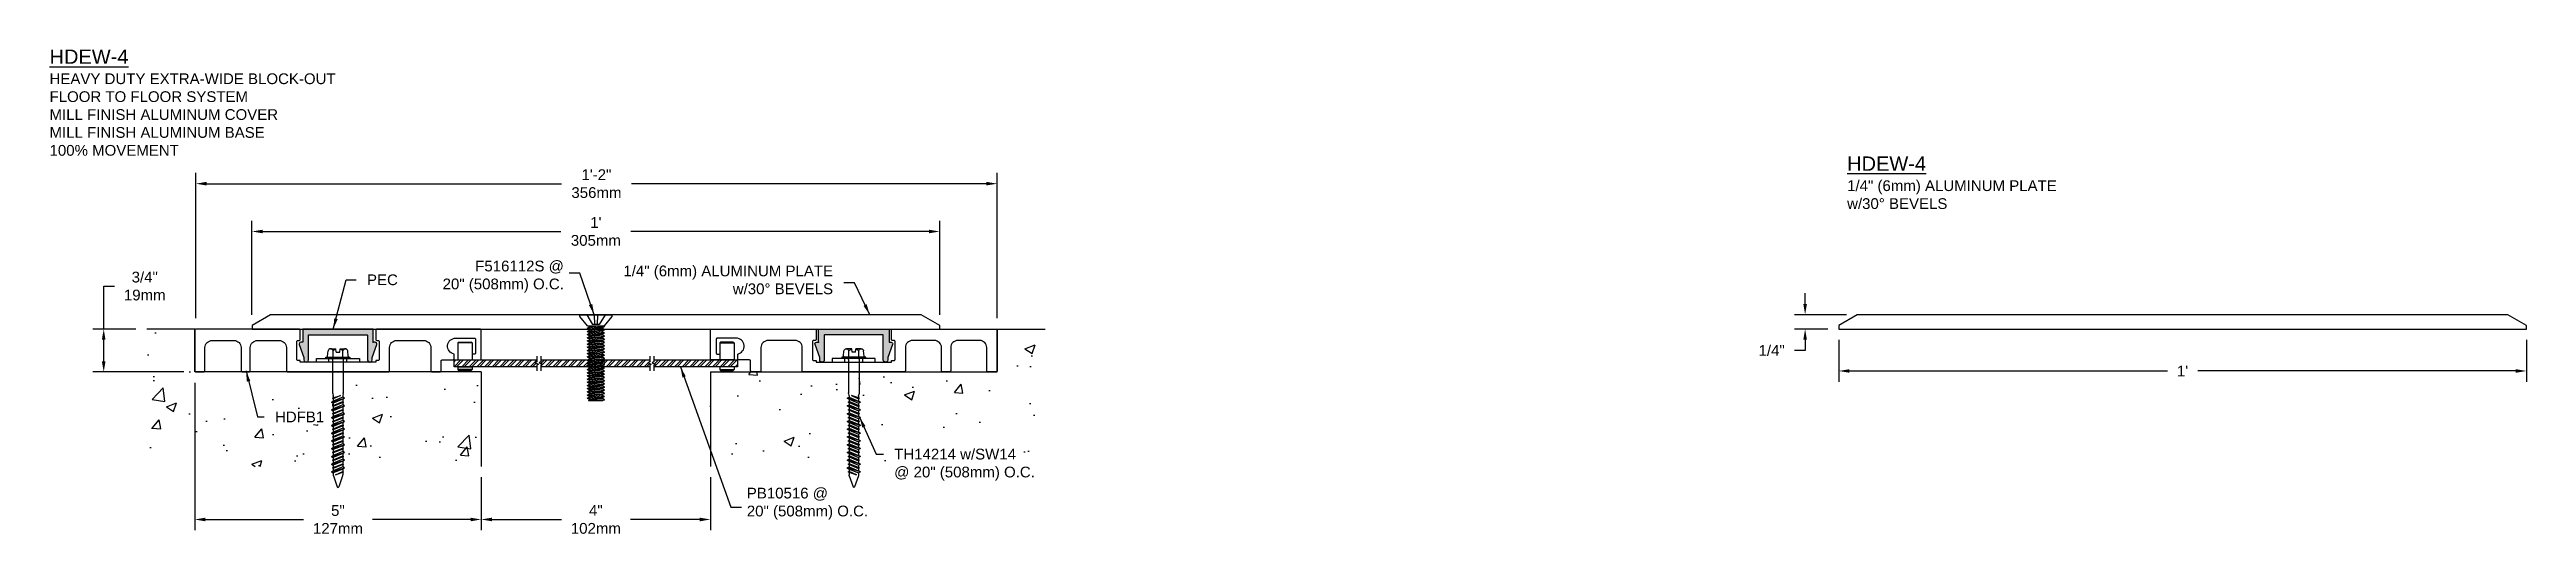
# Model space of a CAD drawing. Header units: inches. Extents: x -1.8 to 41.4, y -1.9 to 6.6.
import ezdxf

# ---------------------------------------------------------------- set-up
doc = ezdxf.new("R2010")
doc.units = ezdxf.units.IN
doc.header["$MEASUREMENT"] = 0
doc.linetypes.add('HIDDEN', pattern=[0.375, 0.25, -0.125])
for name, color, linetype in [('Anchors', 4, 'Continuous'), ('Conditions', 1, 'Continuous'), ('Dimensions', 3, 'Continuous'), ('Fillers', 2, 'Continuous'), ('Metals', 7, 'Continuous'), ('Text', 2, 'Continuous')]:
    doc.layers.add(name, color=color, linetype=linetype)
doc.styles.add('Arial', font='ARIAL.TTF')
doc.dimstyles.new('Arial', dxfattribs={"dimtxt": 0.1875, "dimasz": 0.1875, "dimexe": 0.1875, "dimexo": 0.1875, "dimgap": 0.1875, "dimtad": 0, "dimtih": 1, "dimtoh": 1, "dimdec": 4, "dimzin": 0, "dimdsep": 46, "dimlunit": 4, "dimtxsty": 'Arial', "dimcen": 0.1875, "dimadec": 0, "dimazin": 0, "dimtfac": 1, "dimtdec": 4, "dimtofl": 0, "dimtmove": 0, "dimatfit": 3, "dimfxl": 0, "dimfrac": 2, "dimtolj": 1, "dimtzin": 0, "dimarcsym": 0})

# ---------------------------------------------------------------- blocks, each defined once
blk = doc.blocks.new('*D5')
at = {"layer": 'Defpoints', "color": 0}
for p in [(5.744, -0.666), (9.744, -0.666), (9.744, -1.593)]:
    blk.add_point(p, dxfattribs=at)
at = {"layer": 'Dimensions', "color": 0, "lineweight": -2}
for p, q in [((5.744, -0.854), (5.744, -1.781)), ((9.744, -0.854), (9.744, -1.781)), ((5.932, -1.593), (7.143, -1.593)), ((9.557, -1.593), (8.346, -1.593))]:
    blk.add_line(p, q, dxfattribs=at)
at = {"layer": 'Dimensions', "color": 0}
for points in [[(5.932, -1.562), (5.932, -1.625), (5.744, -1.593)], [(9.557, -1.562), (9.557, -1.625), (9.744, -1.593)]]:
    blk.add_solid(points, dxfattribs=at)
at = {"layer": 'Dimensions', "color": 0, "insert": (7.744, -1.593), "char_height": 0.1875, "attachment_point": 5, "style": 'Arial'}
blk.add_mtext('\\A1;4"\\P102mm', dxfattribs=at)
blk = doc.blocks.new('HDFB1')
blk.add_lwpolyline([(-1.82, -18.863), (-1.82, -19.023, 0.414214), (-1.8, -19.043), (-1.778, -19.043, -0.414214), (-1.758, -19.063), (-1.758, -19.373, -0.414214), (-1.778, -19.393), (-1.82, -19.393), (-1.82, -19.423), (-3.135, -19.423), (-3.135, -19.393), (-3.178, -19.393, -0.414214), (-3.198, -19.373), (-3.198, -19.063, -0.414214), (-3.178, -19.043), (-3.155, -19.043, 0.414214), (-3.135, -19.023), (-3.135, -18.863, 0.414214), (-3.155, -18.843), (-4.958, -18.843, 0.414214), (-4.978, -18.863), (-4.978, -19.573, 0.414214), (-4.958, -19.593), (-4.818, -19.593, 0.414214), (-4.798, -19.573), (-4.798, -19.168, -0.414214), (-4.673, -19.043), (-4.293, -19.043, -0.414214), (-4.168, -19.168), (-4.168, -19.573, 0.414214), (-4.148, -19.593), (-4.028, -19.593, 0.414214), (-4.008, -19.573), (-4.008, -19.168, -0.414214), (-3.883, -19.043), (-3.503, -19.043, -0.414214), (-3.378, -19.168), (-3.378, -19.573, 0.414214), (-3.358, -19.593), (-1.598, -19.593, 0.414214), (-1.578, -19.573), (-1.578, -19.168, -0.414214), (-1.453, -19.043), (-0.983, -19.043, -0.414214), (-0.858, -19.168), (-0.858, -19.573, 0.414214), (-0.838, -19.593), (-0.698, -19.593, 0.414214), (-0.678, -19.573), (-0.678, -19.403, -0.414214), (-0.658, -19.383), (-0.473, -19.383, 0.414214), (-0.453, -19.363), (-0.453, -19.28, -0.905726), (-0.425, -19.003), (-0.098, -19.003, -0.414214), (-0.078, -19.023), (-0.078, -19.263, -0.414214), (-0.098, -19.283), (-0.138, -19.283), (-0.138, -19.383), (0.002, -19.383, 0.414214), (0.022, -19.363), (0.022, -18.863, 0.414214), (0.002, -18.843), (-1.8, -18.843, 0.414214)], format="xyb", close=True)
blk = doc.blocks.new('TH14214')
for p, q in [((-0.209, 0), (-0.209, 0.025)), ((-0.209, 0.025), (0.209, 0.025)), ((-0.209, 0), (0.209, 0)), ((-0.18, 0.039), (-0.172, 0.133)), ((-0.129, 0.17), (-0.036, 0.17)), ((-0.086, 0.025), (-0.086, 0.133)), ((-0.031, 0.11), (-0.036, 0.17)), ((-0.031, 0.11), (0.031, 0.11)), ((0.031, 0.11), (0.036, 0.17)), ((0.036, 0.17), (0.129, 0.17)), ((0.086, 0.025), (0.086, 0.133)), ((0.18, 0.039), (0.172, 0.133)), ((0.209, 0.025), (0.209, 0)), ((-0.093, -0.015), (-0.093, -0.597)), ((0.093, -0.015), (0.093, -0.597)), ((-0.115, -0.76), (0.115, -0.693)), ((-0.115, -0.76), (-0.083, -0.743)), ((-0.115, -0.76), (-0.083, -0.778)), ((-0.115, -0.896), (0.115, -0.828)), ((-0.098, -0.693), (0.043, -0.644)), ((-0.098, -0.693), (-0.083, -0.684)), ((-0.098, -0.693), (-0.083, -0.701)), ((-0.098, -0.828), (0.098, -0.76)), ((-0.098, -0.828), (-0.083, -0.82)), ((-0.098, -0.828), (-0.083, -0.836)), ((-0.092, -0.61), (-0.084, -0.645)), ((-0.083, -0.684), (0.043, -0.644)), ((0.043, -0.644), (-0.083, -0.701)), ((-0.083, -0.658), (-0.083, -0.684)), ((0.083, -0.675), (-0.083, -0.743)), ((-0.083, -0.701), (-0.083, -0.743)), ((0.083, -0.71), (-0.083, -0.778)), ((-0.083, -0.82), (0.083, -0.752)), ((0.083, -0.769), (-0.083, -0.836)), ((-0.083, -0.778), (-0.083, -0.82)), ((0.083, -0.811), (-0.083, -0.879)), ((-0.083, -0.836), (-0.083, -0.879)), ((0.083, -0.845), (-0.083, -0.913)), ((0.083, -0.658), (0.083, -0.675)), ((0.115, -0.693), (0.083, -0.675)), ((0.115, -0.693), (0.083, -0.71)), ((0.083, -0.71), (0.083, -0.752)), ((0.098, -0.76), (0.083, -0.752)), ((0.098, -0.76), (0.083, -0.769)), ((0.083, -0.769), (0.083, -0.811)), ((0.115, -0.828), (0.083, -0.811)), ((0.115, -0.828), (0.083, -0.845)), ((0.083, -0.845), (0.083, -0.888)), ((0.092, -0.61), (0.084, -0.645)), ((-0.115, -0.896), (-0.083, -0.879)), ((-0.115, -0.896), (-0.083, -0.913)), ((-0.115, -1.031), (0.115, -0.964)), ((-0.115, -1.031), (-0.083, -1.014)), ((-0.115, -1.031), (-0.083, -1.048)), ((-0.115, -1.167), (0.115, -1.099)), ((-0.115, -1.167), (-0.083, -1.149)), ((-0.115, -1.167), (-0.083, -1.184)), ((-0.115, -1.302), (0.115, -1.234)), ((-0.115, -1.302), (-0.083, -1.285)), ((-0.098, -0.964), (0.098, -0.896)), ((-0.098, -0.964), (-0.083, -0.955)), ((-0.098, -0.964), (-0.083, -0.972)), ((-0.098, -1.099), (0.098, -1.031)), ((-0.098, -1.099), (-0.083, -1.091)), ((-0.098, -1.099), (-0.083, -1.107)), ((-0.098, -1.234), (0.098, -1.167)), ((-0.098, -1.234), (-0.083, -1.226)), ((-0.098, -1.234), (-0.083, -1.243)), ((-0.083, -0.955), (0.083, -0.888)), ((0.083, -0.904), (-0.083, -0.972)), ((-0.083, -0.913), (-0.083, -0.955)), ((0.083, -0.946), (-0.083, -1.014)), ((-0.083, -0.972), (-0.083, -1.014)), ((0.083, -0.981), (-0.083, -1.048)), ((-0.083, -1.091), (0.083, -1.023)), ((0.083, -1.039), (-0.083, -1.107)), ((-0.083, -1.048), (-0.083, -1.091)), ((0.083, -1.082), (-0.083, -1.149)), ((-0.083, -1.107), (-0.083, -1.149)), ((0.083, -1.116), (-0.083, -1.184)), ((-0.083, -1.226), (0.083, -1.158)), ((0.083, -1.175), (-0.083, -1.243)), ((-0.083, -1.184), (-0.083, -1.226)), ((0.083, -1.217), (-0.083, -1.285)), ((-0.083, -1.243), (-0.083, -1.285)), ((0.083, -1.252), (-0.083, -1.319)), ((-0.083, -1.362), (0.083, -1.294)), ((0.098, -0.896), (0.083, -0.888)), ((0.098, -0.896), (0.083, -0.904)), ((0.083, -0.904), (0.083, -0.946)), ((0.115, -0.964), (0.083, -0.946)), ((0.115, -0.964), (0.083, -0.981)), ((0.083, -0.981), (0.083, -1.023)), ((0.098, -1.031), (0.083, -1.023)), ((0.098, -1.031), (0.083, -1.039)), ((0.083, -1.039), (0.083, -1.082)), ((0.115, -1.099), (0.083, -1.082)), ((0.115, -1.099), (0.083, -1.116)), ((0.083, -1.116), (0.083, -1.158)), ((0.098, -1.167), (0.083, -1.158)), ((0.098, -1.167), (0.083, -1.175)), ((0.083, -1.175), (0.083, -1.217)), ((0.115, -1.234), (0.083, -1.217)), ((0.115, -1.234), (0.083, -1.252)), ((0.083, -1.252), (0.083, -1.294)), ((0.098, -1.302), (0.083, -1.294)), ((-0.115, -1.302), (-0.083, -1.319)), ((-0.115, -1.437), (0.115, -1.37)), ((-0.115, -1.437), (-0.083, -1.42)), ((-0.115, -1.437), (-0.083, -1.455)), ((-0.115, -1.573), (0.115, -1.505)), ((-0.115, -1.573), (-0.083, -1.556)), ((-0.115, -1.573), (-0.083, -1.59)), ((-0.115, -1.708), (0.115, -1.641)), ((-0.115, -1.708), (-0.083, -1.691)), ((-0.115, -1.708), (-0.083, -1.726)), ((-0.098, -1.37), (0.098, -1.302)), ((-0.098, -1.37), (-0.083, -1.362)), ((-0.098, -1.37), (-0.083, -1.378)), ((-0.098, -1.505), (0.098, -1.437)), ((-0.098, -1.505), (-0.083, -1.497)), ((-0.098, -1.505), (-0.083, -1.513)), ((-0.098, -1.641), (0.098, -1.573)), ((-0.098, -1.641), (-0.083, -1.632)), ((-0.098, -1.641), (-0.083, -1.649)), ((-0.098, -1.776), (0.098, -1.708)), ((0.083, -1.31), (-0.083, -1.378)), ((-0.083, -1.319), (-0.083, -1.362)), ((0.083, -1.353), (-0.083, -1.42)), ((-0.083, -1.378), (-0.083, -1.42)), ((0.083, -1.387), (-0.083, -1.455)), ((-0.083, -1.497), (0.083, -1.429)), ((0.083, -1.446), (-0.083, -1.513)), ((-0.083, -1.455), (-0.083, -1.497)), ((0.083, -1.488), (-0.083, -1.556)), ((-0.083, -1.513), (-0.083, -1.556)), ((0.083, -1.522), (-0.083, -1.59)), ((-0.083, -1.632), (0.083, -1.565)), ((0.083, -1.581), (-0.083, -1.649)), ((-0.083, -1.59), (-0.083, -1.632)), ((0.083, -1.623), (-0.083, -1.691)), ((-0.083, -1.649), (-0.083, -1.691)), ((0.083, -1.658), (-0.083, -1.726)), ((-0.083, -1.768), (0.083, -1.7)), ((0.083, -1.717), (-0.083, -1.784)), ((-0.083, -1.726), (-0.083, -1.768)), ((0.098, -1.302), (0.083, -1.31)), ((0.083, -1.31), (0.083, -1.353)), ((0.115, -1.37), (0.083, -1.353)), ((0.115, -1.37), (0.083, -1.387)), ((0.083, -1.387), (0.083, -1.429)), ((0.098, -1.437), (0.083, -1.429)), ((0.098, -1.437), (0.083, -1.446)), ((0.083, -1.446), (0.083, -1.488)), ((0.115, -1.505), (0.083, -1.488)), ((0.115, -1.505), (0.083, -1.522)), ((0.083, -1.522), (0.083, -1.565)), ((0.098, -1.573), (0.083, -1.565)), ((0.098, -1.573), (0.083, -1.581)), ((0.083, -1.581), (0.083, -1.623)), ((0.115, -1.641), (0.083, -1.623)), ((0.115, -1.641), (0.083, -1.658)), ((0.083, -1.658), (0.083, -1.7)), ((0.098, -1.708), (0.083, -1.7)), ((0.098, -1.708), (0.083, -1.717)), ((0.083, -1.717), (0.083, -1.759)), ((-0.115, -1.844), (0.115, -1.776)), ((-0.115, -1.844), (-0.083, -1.827)), ((-0.115, -1.844), (-0.083, -1.861)), ((-0.115, -1.979), (0.115, -1.911)), ((-0.115, -1.979), (-0.083, -1.962)), ((-0.115, -1.979), (-0.083, -1.996)), ((-0.098, -1.776), (-0.083, -1.768)), ((-0.098, -1.776), (-0.083, -1.784)), ((-0.098, -1.911), (0.098, -1.844)), ((-0.098, -1.911), (-0.083, -1.903)), ((-0.098, -1.911), (-0.083, -1.92)), ((0.083, -1.759), (-0.083, -1.827)), ((-0.083, -1.784), (-0.083, -1.827)), ((0.083, -1.793), (-0.083, -1.861)), ((-0.083, -1.903), (0.083, -1.836)), ((0.083, -1.852), (-0.083, -1.92)), ((-0.083, -1.861), (-0.083, -1.903)), ((0.083, -1.894), (-0.083, -1.962)), ((-0.083, -1.92), (-0.083, -1.962)), ((0.083, -1.929), (-0.083, -1.996)), ((-0.083, -1.996), (-0.083, -2.031)), ((-0.08, -2.051), (-0.013, -2.242)), ((-0.045, -2.028), (0.083, -1.971)), ((-0.045, -2.028), (0.098, -1.979)), ((0.083, -1.987), (-0.045, -2.028)), ((0.08, -2.051), (0.013, -2.242)), ((0.115, -1.776), (0.083, -1.759)), ((0.115, -1.776), (0.083, -1.793)), ((0.083, -1.793), (0.083, -1.836)), ((0.098, -1.844), (0.083, -1.836)), ((0.098, -1.844), (0.083, -1.852)), ((0.083, -1.852), (0.083, -1.894)), ((0.115, -1.911), (0.083, -1.894)), ((0.115, -1.911), (0.083, -1.929)), ((0.083, -1.929), (0.083, -1.971)), ((0.098, -1.979), (0.083, -1.971)), ((0.098, -1.979), (0.083, -1.987)), ((0.083, -1.987), (0.083, -2.031))]:
    blk.add_line(p, q)
for centre, radius, start, end in [((-0.195, 0.04), 0.015, 270, 355), ((-0.129, 0.126), 0.0436, 9.285, 170.715), ((0, 0.051), 0.119, 107.4215, 136.0407), ((0, 0.051), 0.119, 43.9593, 72.5785), ((0.129, 0.126), 0.0436, 9.285, 170.715), ((0.195, 0.04), 0.015, 185, 270), ((-0.108, -0.015), 0.0147, 0, 90), ((0.108, -0.015), 0.0147, 90, 180), ((-0.031, -0.597), 0.062, 180, 191.9357), ((-0.145, -0.658), 0.062, 0, 11.9357), ((0.145, -0.658), 0.062, 168.0643, 180), ((0.031, -0.597), 0.062, 348.0643, 0), ((-0.021, -2.031), 0.062, 180, 199.3058), ((0.021, -2.031), 0.062, 340.6942, 0), ((0, -2.236), 0.0141, 204.1001, 335.8999)]:
    blk.add_arc(centre, radius, start, end)
blk = doc.blocks.new('SW14')
at = {"linetype": 'HIDDEN', "ltscale": 0.0625}
for p, q in [((7.127, 2.464), (7.192, 2.464)), ((7.127, 2.151), (7.192, 2.151))]:
    blk.add_line(p, q, dxfattribs=at)
blk.add_lwpolyline([(7.127, 1.932), (7.127, 2.682), (7.192, 2.682), (7.192, 1.932)], close=True)
blk = doc.blocks.new('pec')
blk.add_hatch(color=256).paths.add_polyline_path([(1.12, -0.1, -0.414214), (1.13, -0.11), (1.13, -0.535, 1.107244), (1.21, -0.537), (1.21, -0.499), (1.292, -0.272, 0.519158), (1.262, -0.23), (1.23, -0.23), (1.23, 0), (0, 0), (0, -0.231), (-0.034, -0.231, 0.519182), (-0.063, -0.272), (0.019, -0.499), (0.019, -0.54, 0.991525), (0.1, -0.541), (0.1, -0.11, -0.414214), (0.11, -0.1)])
blk.add_lwpolyline([(0.1, -0.539), (0.1, -0.11, -0.414214), (0.11, -0.1), (1.12, -0.1, -0.414214), (1.13, -0.11), (1.13, -0.535, 1.107244), (1.21, -0.537), (1.21, -0.499), (1.292, -0.272, 0.519158), (1.262, -0.23), (1.23, -0.23), (1.23, 0), (0, 0), (0, -0.231), (-0.034, -0.231, 0.519158), (-0.063, -0.272), (0.019, -0.499), (0.019, -0.54, 1.008547), (0.1, -0.539)], format="xyb")
at = {"color": 0, "linetype": 'ByBlock'}
for p in [(1.23, -0.23), (1.169, -0.58)]:
    blk.add_point(p, dxfattribs=at)
blk = doc.blocks.new('*D10')
at = {"layer": 'Defpoints', "color": 0}
for p in [(0.744, 0.982), (5.744, -0.666), (5.744, -1.593)]:
    blk.add_point(p, dxfattribs=at)
at = {"layer": 'Dimensions', "color": 0, "lineweight": -2}
for p, q in [((0.744, 0.795), (0.744, -1.781)), ((5.744, -0.854), (5.744, -1.781)), ((0.932, -1.593), (2.643, -1.593)), ((5.557, -1.593), (3.846, -1.593))]:
    blk.add_line(p, q, dxfattribs=at)
at = {"layer": 'Dimensions', "color": 0}
for points in [[(0.932, -1.562), (0.932, -1.625), (0.744, -1.593)], [(5.557, -1.562), (5.557, -1.625), (5.744, -1.593)]]:
    blk.add_solid(points, dxfattribs=at)
at = {"layer": 'Dimensions', "color": 0, "insert": (3.244, -1.593), "char_height": 0.1875, "attachment_point": 5, "style": 'Arial'}
blk.add_mtext('\\A1;5"\\P127mm', dxfattribs=at)
blk = doc.blocks.new('*D11')
at = {"layer": 'Defpoints', "color": 0}
for p in [(13.744, 3.435), (1.744, 1.795), (13.744, 1.795)]:
    blk.add_point(p, dxfattribs=at)
at = {"layer": 'Dimensions', "color": 0, "lineweight": -2}
for p, q in [((1.744, 1.982), (1.744, 3.622)), ((13.744, 1.982), (13.744, 3.622)), ((1.932, 3.435), (7.134, 3.435)), ((13.557, 3.435), (8.355, 3.435))]:
    blk.add_line(p, q, dxfattribs=at)
at = {"layer": 'Dimensions', "color": 0}
for points in [[(1.932, 3.466), (1.932, 3.404), (1.744, 3.435)], [(13.557, 3.466), (13.557, 3.404), (13.744, 3.435)]]:
    blk.add_solid(points, dxfattribs=at)
at = {"layer": 'Dimensions', "color": 0, "insert": (7.744, 3.435), "char_height": 0.1875, "attachment_point": 5, "style": 'Arial'}
blk.add_mtext("\\A1;1'\\P305mm", dxfattribs=at)
blk = doc.blocks.new('*D12')
at = {"layer": 'Defpoints', "color": 0}
for p in [(0.764, 4.27), (0.764, 1.732), (14.744, 1.732)]:
    blk.add_point(p, dxfattribs=at)
at = {"layer": 'Dimensions', "color": 0, "lineweight": -2}
for p, q in [((0.764, 1.92), (0.764, 4.458)), ((14.744, 1.92), (14.744, 4.458)), ((0.952, 4.27), (7.144, 4.27)), ((14.557, 4.27), (8.365, 4.27))]:
    blk.add_line(p, q, dxfattribs=at)
at = {"layer": 'Dimensions', "color": 0}
for points in [[(0.952, 4.302), (0.952, 4.239), (0.764, 4.27)], [(14.557, 4.302), (14.557, 4.239), (14.744, 4.27)]]:
    blk.add_solid(points, dxfattribs=at)
at = {"layer": 'Dimensions', "color": 0, "insert": (7.754, 4.27), "char_height": 0.1875, "attachment_point": 5, "style": 'Arial'}
blk.add_mtext('\\A1;1\'-2"\\P356mm', dxfattribs=at)
blk = doc.blocks.new('*D13')
at = {"layer": 'Defpoints', "color": 0}
for p in [(-0.092, 1.732), (-0.843, 0.982), (0.744, 0.982)]:
    blk.add_point(p, dxfattribs=at)
at = {"layer": 'Dimensions', "color": 0, "lineweight": -2}
for p, q in [((-0.843, 1.732), (-0.843, 2.481)), ((-0.843, 2.481), (-0.656, 2.481)), ((-0.28, 1.732), (-1.031, 1.732)), ((-0.843, 1.17), (-0.843, 1.545)), ((0.557, 0.982), (-1.031, 0.982))]:
    blk.add_line(p, q, dxfattribs=at)
at = {"layer": 'Dimensions', "color": 0}
for points in [[(-0.875, 1.545), (-0.812, 1.545), (-0.843, 1.732)], [(-0.875, 1.17), (-0.812, 1.17), (-0.843, 0.982)]]:
    blk.add_solid(points, dxfattribs=at)
at = {"layer": 'Dimensions', "color": 0, "insert": (-0.127, 2.481), "char_height": 0.1875, "attachment_point": 5, "style": 'Arial'}
blk.add_mtext('\\A1;3/4"\\P19mm', dxfattribs=at)
blk = doc.blocks.new('F516112S')
for p, q in [((-0.268, 0), (0.267, 0)), ((-0.159, 0), (-0.059, -0.172)), ((-0.031, 0), (-0.025, -0.172)), ((0.031, 0), (0.025, -0.172)), ((0.159, 0), (0.059, -0.172)), ((-0.149, -0.194), (-0.282, -0.031)), ((-0.15, -0.235), (0.15, -0.208)), ((-0.15, -0.235), (-0.113, -0.214)), ((-0.15, -0.235), (-0.113, -0.257)), ((-0.15, -0.291), (0.15, -0.263)), ((-0.15, -0.291), (-0.113, -0.27)), ((-0.15, -0.291), (-0.113, -0.312)), ((-0.15, -0.346), (0.15, -0.319)), ((-0.15, -0.346), (-0.113, -0.325)), ((-0.15, -0.346), (-0.113, -0.368)), ((-0.15, -0.402), (0.15, -0.374)), ((-0.15, -0.402), (-0.113, -0.381)), ((-0.15, -0.402), (-0.113, -0.423)), ((-0.15, -0.458), (0.15, -0.43)), ((-0.149, -0.194), (0.149, -0.194)), ((-0.113, -0.214), (-0.113, -0.194)), ((-0.113, -0.214), (0.049, -0.194)), ((0.113, -0.229), (-0.113, -0.257)), ((-0.113, -0.27), (0.113, -0.242)), ((-0.113, -0.27), (-0.113, -0.257)), ((0.113, -0.284), (-0.113, -0.312)), ((-0.113, -0.325), (0.113, -0.297)), ((-0.113, -0.325), (-0.113, -0.312)), ((0.113, -0.34), (-0.113, -0.368)), ((-0.113, -0.381), (0.113, -0.353)), ((-0.113, -0.381), (-0.113, -0.368)), ((0.113, -0.395), (-0.113, -0.423)), ((-0.113, -0.436), (0.113, -0.409)), ((-0.113, -0.436), (-0.113, -0.423)), ((0.059, -0.172), (-0.059, -0.172)), ((0.15, -0.208), (0.113, -0.229)), ((0.113, -0.242), (0.113, -0.229)), ((0.15, -0.263), (0.113, -0.242)), ((0.15, -0.263), (0.113, -0.284)), ((0.113, -0.297), (0.113, -0.284)), ((0.15, -0.319), (0.113, -0.297)), ((0.15, -0.319), (0.113, -0.34)), ((0.113, -0.353), (0.113, -0.34)), ((0.15, -0.374), (0.113, -0.353)), ((0.15, -0.374), (0.113, -0.395)), ((0.113, -0.409), (0.113, -0.395)), ((0.15, -0.43), (0.113, -0.409)), ((0.15, -0.43), (0.113, -0.451)), ((0.15, -0.208), (0.127, -0.194)), ((0.149, -0.194), (0.282, -0.031)), ((-0.15, -0.458), (-0.113, -0.436)), ((-0.15, -0.458), (-0.113, -0.479)), ((-0.15, -0.513), (0.15, -0.485)), ((-0.15, -0.513), (-0.113, -0.492)), ((-0.15, -0.513), (-0.113, -0.534)), ((-0.15, -0.569), (0.15, -0.541)), ((-0.15, -0.569), (-0.113, -0.547)), ((-0.15, -0.569), (-0.113, -0.59)), ((-0.15, -0.624), (0.15, -0.596)), ((-0.15, -0.624), (-0.113, -0.603)), ((-0.15, -0.624), (-0.113, -0.645)), ((-0.15, -0.68), (0.15, -0.652)), ((-0.15, -0.68), (-0.113, -0.659)), ((-0.15, -0.68), (-0.113, -0.701)), ((-0.15, -0.735), (0.15, -0.708)), ((-0.15, -0.735), (-0.113, -0.714)), ((-0.15, -0.735), (-0.113, -0.757)), ((-0.15, -0.791), (0.15, -0.763)), ((-0.15, -0.791), (-0.113, -0.77)), ((-0.15, -0.791), (-0.113, -0.812)), ((-0.15, -0.846), (0.15, -0.819)), ((-0.15, -0.846), (-0.113, -0.825)), ((-0.15, -0.846), (-0.113, -0.868)), ((0.113, -0.451), (-0.113, -0.479)), ((-0.113, -0.492), (0.113, -0.464)), ((-0.113, -0.492), (-0.113, -0.479)), ((0.113, -0.507), (-0.113, -0.534)), ((-0.113, -0.547), (0.113, -0.52)), ((-0.113, -0.547), (-0.113, -0.534)), ((0.113, -0.562), (-0.113, -0.59)), ((-0.113, -0.603), (0.113, -0.575)), ((-0.113, -0.603), (-0.113, -0.59)), ((0.113, -0.618), (-0.113, -0.645)), ((-0.113, -0.659), (0.113, -0.631)), ((-0.113, -0.659), (-0.113, -0.645)), ((0.113, -0.673), (-0.113, -0.701)), ((-0.113, -0.714), (0.113, -0.686)), ((-0.113, -0.714), (-0.113, -0.701)), ((0.113, -0.729), (-0.113, -0.757)), ((-0.113, -0.77), (0.113, -0.742)), ((-0.113, -0.77), (-0.113, -0.757)), ((0.113, -0.784), (-0.113, -0.812)), ((-0.113, -0.825), (0.113, -0.797)), ((-0.113, -0.825), (-0.113, -0.812)), ((0.113, -0.84), (-0.113, -0.868)), ((-0.113, -0.881), (0.113, -0.853)), ((0.113, -0.464), (0.113, -0.451)), ((0.15, -0.485), (0.113, -0.464)), ((0.15, -0.485), (0.113, -0.507)), ((0.113, -0.52), (0.113, -0.507)), ((0.15, -0.541), (0.113, -0.52)), ((0.15, -0.541), (0.113, -0.562)), ((0.113, -0.575), (0.113, -0.562)), ((0.15, -0.596), (0.113, -0.575)), ((0.15, -0.596), (0.113, -0.618)), ((0.113, -0.631), (0.113, -0.618)), ((0.15, -0.652), (0.113, -0.631)), ((0.15, -0.652), (0.113, -0.673)), ((0.113, -0.686), (0.113, -0.673)), ((0.15, -0.708), (0.113, -0.686)), ((0.15, -0.708), (0.113, -0.729)), ((0.113, -0.742), (0.113, -0.729)), ((0.15, -0.763), (0.113, -0.742)), ((0.15, -0.763), (0.113, -0.784)), ((0.113, -0.797), (0.113, -0.784)), ((0.15, -0.819), (0.113, -0.797)), ((0.15, -0.819), (0.113, -0.84)), ((0.113, -0.853), (0.113, -0.84)), ((0.15, -0.874), (0.113, -0.853)), ((-0.15, -0.902), (0.15, -0.874)), ((-0.15, -0.902), (-0.113, -0.881)), ((-0.15, -0.902), (-0.113, -0.923)), ((-0.15, -0.958), (0.15, -0.93)), ((-0.15, -0.958), (-0.113, -0.936)), ((-0.15, -0.958), (-0.113, -0.979)), ((-0.15, -1.013), (0.15, -0.985)), ((-0.15, -1.013), (-0.113, -0.992)), ((-0.15, -1.013), (-0.113, -1.034)), ((-0.15, -1.069), (0.15, -1.041)), ((-0.15, -1.069), (-0.113, -1.047)), ((-0.15, -1.069), (-0.113, -1.09)), ((-0.15, -1.124), (0.15, -1.096)), ((-0.15, -1.124), (-0.113, -1.103)), ((-0.15, -1.124), (-0.113, -1.145)), ((-0.15, -1.18), (0.15, -1.152)), ((-0.15, -1.18), (-0.113, -1.159)), ((-0.15, -1.18), (-0.113, -1.201)), ((-0.15, -1.235), (0.15, -1.208)), ((-0.15, -1.235), (-0.113, -1.214)), ((-0.15, -1.235), (-0.113, -1.257)), ((-0.15, -1.291), (0.15, -1.263)), ((-0.15, -1.291), (-0.113, -1.27)), ((-0.15, -1.291), (-0.113, -1.312)), ((-0.113, -0.881), (-0.113, -0.868)), ((0.113, -0.895), (-0.113, -0.923)), ((-0.113, -0.936), (0.113, -0.909)), ((-0.113, -0.936), (-0.113, -0.923)), ((0.113, -0.951), (-0.113, -0.979)), ((-0.113, -0.992), (0.113, -0.964)), ((-0.113, -0.992), (-0.113, -0.979)), ((0.113, -1.007), (-0.113, -1.034)), ((-0.113, -1.047), (0.113, -1.02)), ((-0.113, -1.047), (-0.113, -1.034)), ((0.113, -1.062), (-0.113, -1.09)), ((-0.113, -1.103), (0.113, -1.075)), ((-0.113, -1.103), (-0.113, -1.09)), ((0.113, -1.118), (-0.113, -1.145)), ((-0.113, -1.159), (0.113, -1.131)), ((-0.113, -1.159), (-0.113, -1.145)), ((0.113, -1.173), (-0.113, -1.201)), ((-0.113, -1.214), (0.113, -1.186)), ((-0.113, -1.214), (-0.113, -1.201)), ((0.113, -1.229), (-0.113, -1.257)), ((-0.113, -1.27), (0.113, -1.242)), ((-0.113, -1.27), (-0.113, -1.257)), ((0.113, -1.284), (-0.113, -1.312)), ((0.15, -0.874), (0.113, -0.895)), ((0.113, -0.909), (0.113, -0.895)), ((0.15, -0.93), (0.113, -0.909)), ((0.15, -0.93), (0.113, -0.951)), ((0.113, -0.964), (0.113, -0.951)), ((0.15, -0.985), (0.113, -0.964)), ((0.15, -0.985), (0.113, -1.007)), ((0.113, -1.02), (0.113, -1.007)), ((0.15, -1.041), (0.113, -1.02)), ((0.15, -1.041), (0.113, -1.062)), ((0.113, -1.075), (0.113, -1.062)), ((0.15, -1.096), (0.113, -1.075)), ((0.15, -1.096), (0.113, -1.118)), ((0.113, -1.131), (0.113, -1.118)), ((0.15, -1.152), (0.113, -1.131)), ((0.15, -1.152), (0.113, -1.173)), ((0.113, -1.186), (0.113, -1.173)), ((0.15, -1.208), (0.113, -1.186)), ((0.15, -1.208), (0.113, -1.229)), ((0.113, -1.242), (0.113, -1.229)), ((0.15, -1.263), (0.113, -1.242)), ((0.15, -1.263), (0.113, -1.284)), ((0.113, -1.297), (0.113, -1.284)), ((-0.15, -1.346), (0.15, -1.319)), ((-0.15, -1.346), (-0.113, -1.325)), ((-0.15, -1.346), (-0.113, -1.368)), ((-0.15, -1.402), (0.15, -1.374)), ((-0.15, -1.402), (-0.113, -1.381)), ((-0.15, -1.402), (-0.113, -1.423)), ((-0.15, -1.458), (0.15, -1.43)), ((-0.15, -1.458), (-0.113, -1.436)), ((-0.15, -1.458), (-0.113, -1.479)), ((-0.127, -1.5), (-0.113, -1.492)), ((-0.127, -1.5), (0.124, -1.5)), ((-0.113, -1.325), (0.113, -1.297)), ((-0.113, -1.325), (-0.113, -1.312)), ((0.113, -1.34), (-0.113, -1.368)), ((-0.113, -1.381), (0.113, -1.353)), ((-0.113, -1.381), (-0.113, -1.368)), ((0.113, -1.395), (-0.113, -1.423)), ((-0.113, -1.436), (0.113, -1.409)), ((-0.113, -1.436), (-0.113, -1.423)), ((0.113, -1.451), (-0.113, -1.479)), ((-0.113, -1.492), (0.113, -1.464)), ((-0.113, -1.492), (-0.113, -1.479)), ((-0.008, -1.5), (0.15, -1.485)), ((0.15, -1.319), (0.113, -1.297)), ((0.15, -1.319), (0.113, -1.34)), ((0.113, -1.353), (0.113, -1.34)), ((0.15, -1.374), (0.113, -1.353)), ((0.15, -1.374), (0.113, -1.395)), ((0.113, -1.409), (0.113, -1.395)), ((0.15, -1.43), (0.113, -1.409)), ((0.15, -1.43), (0.113, -1.451)), ((0.113, -1.464), (0.113, -1.451)), ((0.15, -1.485), (0.113, -1.464)), ((0.15, -1.485), (0.124, -1.5))]:
    blk.add_line(p, q)
for centre, start, end in [((-0.268, -0.019), 90, 219.032), ((0.267, -0.019), 320.968, 90)]:
    blk.add_arc(centre, 0.0187, start, end)
for p in [(-0.113, -0.214), (-0.113, -0.27), (-0.113, -0.325), (-0.113, -0.381), (-0.113, -0.436), (-0.113, -0.492), (-0.113, -0.547), (-0.113, -0.603), (-0.113, -0.659), (-0.113, -0.714), (-0.113, -0.77), (-0.113, -0.825), (-0.113, -0.881), (-0.113, -0.936), (-0.113, -0.992), (-0.113, -1.047), (-0.113, -1.103), (-0.113, -1.159), (-0.113, -1.214), (-0.113, -1.27), (-0.113, -1.325), (-0.113, -1.381), (-0.113, -1.436), (-0.113, -1.492)]:
    blk.add_point(p)
blk = doc.blocks.new('PIN')
for p, q in [((-0.16, 0.17), (-0.145, 0.185)), ((-0.16, 0.17), (0.09, 0.17)), ((-0.16, 0.17), (-0.16, -0.128)), ((0.075, 0.185), (-0.145, 0.185)), ((0.075, 0.185), (0.09, 0.17)), ((0.09, 0.17), (0.09, -0.128)), ((0.09, -0.128), (-0.16, -0.128)), ((0.09, -0.248), (-0.16, -0.248)), ((-0.16, -0.248), (-0.16, -0.295)), ((-0.16, -0.295), (0.09, -0.295)), ((-0.16, -0.295), (-0.145, -0.31)), ((-0.145, -0.31), (0.075, -0.31)), ((0.09, -0.295), (0.075, -0.31)), ((0.09, -0.248), (0.09, -0.295))]:
    blk.add_line(p, q)
blk = doc.blocks.new('PB14516')
at = {"layer": 'Metals'}
h = blk.add_hatch(dxfattribs=at)
h.set_pattern_fill('ANSI32', color=256, scale=0.25, style=0)
h.set_pattern_definition([(45, (-3.96066, -0.33674), (-0.0662913, 0.0662913), []), (45, (-3.91647, -0.33674), (-0.0662913, 0.0662913), [])])
h.paths.add_polyline_path([(1.004, 0), (1.004, -0.032), (0.975, -0.051), (1.032, -0.073), (1.004, -0.092), (1.004, -0.12), (2.468, -0.12), (2.468, 0)])
h.paths.add_polyline_path([(0.934, -0.12), (0.934, -0.092), (0.962, -0.073), (0.905, -0.051), (0.934, -0.032), (0.934, 0), (-0.964, 0), (-0.964, -0.032), (-0.993, -0.051), (-0.935, -0.073), (-0.964, -0.092), (-0.964, -0.12)])
h.paths.add_polyline_path([(-2.477, 0), (-2.477, -0.12), (-1.034, -0.12), (-1.034, -0.092), (-1.005, -0.073), (-1.063, -0.051), (-1.034, -0.032), (-1.034, 0)])
for points in [[(-1.034, -0.12), (-2.477, -0.12), (-2.477, 0), (-1.034, 0)], [(-1.034, 0.068), (-1.034, -0.032), (-1.063, -0.051), (-1.005, -0.073), (-1.034, -0.092), (-1.034, -0.192)], [(-0.964, 0.068), (-0.964, -0.032), (-0.993, -0.051), (-0.935, -0.073), (-0.964, -0.092), (-0.964, -0.192)], [(-0.964, 0), (0.934, 0)], [(0.934, 0.068), (0.934, -0.032), (0.905, -0.051), (0.962, -0.073), (0.934, -0.092), (0.934, -0.192)], [(1.004, 0.068), (1.004, -0.032), (0.975, -0.051), (1.032, -0.073), (1.004, -0.092), (1.004, -0.192)], [(1.004, 0), (2.468, 0), (2.468, -0.12), (1.004, -0.12)], [(0.934, -0.12), (-0.964, -0.12)]]:
    blk.add_lwpolyline(points)
at = {"xscale": -1}
blk.add_blockref('PIN', (-2.325, 0.128), dxfattribs=at)
blk.add_blockref('PIN', (2.315, 0.128))
blk = doc.blocks.new('*D17')
at = {"layer": 'Defpoints', "color": 0}
for p in [(29.428, 1.732), (41.428, 1.732), (41.428, 1)]:
    blk.add_point(p, dxfattribs=at)
at = {"layer": 'Dimensions', "color": 0, "lineweight": -2}
for p, q in [((29.428, 1.545), (29.428, 0.812)), ((41.428, 1.545), (41.428, 0.812)), ((29.616, 1), (35.163, 1)), ((41.241, 1), (35.693, 1))]:
    blk.add_line(p, q, dxfattribs=at)
at = {"layer": 'Dimensions', "color": 0}
for points in [[(29.616, 1.031), (29.616, 0.969), (29.428, 1)], [(41.241, 1.031), (41.241, 0.969), (41.428, 1)]]:
    blk.add_solid(points, dxfattribs=at)
at = {"layer": 'Dimensions', "color": 0, "insert": (35.428, 1), "char_height": 0.1875, "attachment_point": 5, "style": 'Arial'}
blk.add_mtext("\\A1;1'", dxfattribs=at)
blk = doc.blocks.new('*D18')
at = {"layer": 'Defpoints', "color": 0}
for p in [(28.842, 1.732), (29.428, 1.732), (29.753, 1.982)]:
    blk.add_point(p, dxfattribs=at)
at = {"layer": 'Dimensions', "color": 0, "lineweight": -2}
for p, q in [((28.842, 2.17), (28.842, 2.357)), ((29.565, 1.982), (28.655, 1.982)), ((29.241, 1.732), (28.655, 1.732)), ((28.842, 1.357), (28.655, 1.357)), ((28.842, 1.545), (28.842, 1.357))]:
    blk.add_line(p, q, dxfattribs=at)
at = {"layer": 'Dimensions', "color": 0}
for points in [[(28.811, 2.17), (28.874, 2.17), (28.842, 1.982)], [(28.811, 1.545), (28.874, 1.545), (28.842, 1.732)]]:
    blk.add_solid(points, dxfattribs=at)
at = {"layer": 'Dimensions', "color": 0, "insert": (28.259, 1.357), "char_height": 0.1875, "attachment_point": 5, "style": 'Arial'}
blk.add_mtext('\\A1;1/4"', dxfattribs=at)

msp = doc.modelspace()

# ---------------------------------------------------------------- hatches: boundary and pattern name
at = {"layer": 'Conditions'}
h = msp.add_hatch(dxfattribs=at)
h.set_pattern_fill('AR-CONC', color=256, scale=0.25, style=0)
h.paths.add_polyline_path([(3.16129, -0.20305), (3.16129, -0.1608), (3.14603, -0.15258), (3.16129, -0.14436), (3.16129, -0.1021), (3.12929, -0.08487), (3.16129, -0.06764), (3.16129, -0.02538), (3.14603, -0.01716), (3.16129, -0.00894), (3.16129, 0.03331), (3.12929, 0.05055), (3.16129, 0.06778), (3.16129, 0.11004), (3.14603, 0.11825), (3.16129, 0.12647), (3.16129, 0.16873), (3.12929, 0.18596), (3.16129, 0.2032), (3.16129, 0.24545), (3.14603, 0.25367), (3.16129, 0.26189), (3.16129, 0.30415), (3.12929, 0.32138), (3.16129, 0.33861), (3.16129, 0.38087), (3.14603, 0.38909), (3.16129, 0.39731), (3.16129, 0.43956), (3.12929, 0.4568), (3.16129, 0.47403), (3.16129, 0.51629), (3.14603, 0.5245), (3.16129, 0.53272), (3.16129, 0.55957, 0.05212645), (3.15995, 0.57239), (3.15129, 0.61335), (3.15129, 0.98221), (2.36429, 0.98221), (0.74429, 0.98221), (0.74429, 1.73221), (-0.09245, 1.73221), (-0.09245, -0.66614), (3.16129, -0.66614), (3.16129, -0.64377), (3.12929, -0.62654), (3.16129, -0.6093), (3.16129, -0.56705), (3.14603, -0.55883), (3.16129, -0.55061), (3.16129, -0.50835), (3.12929, -0.49112), (3.16129, -0.47389), (3.16129, -0.43163), (3.14603, -0.42341), (3.16129, -0.41519), (3.16129, -0.37294), (3.12929, -0.3557), (3.16129, -0.33847), (3.16129, -0.29621), (3.14603, -0.288), (3.16129, -0.27978), (3.16129, -0.23752), (3.12929, -0.22029)])
h.paths.add_polyline_path([(2.10689, 0.06495), (2.10689, 0.33574), (2.99362, 0.33574), (2.99362, 0.06495)], flags=16)
h.paths.add_polyline_path([(5.74429, 0.98221), (3.33729, 0.98221), (3.33729, 0.61335), (3.32863, 0.57239, 0.05212645), (3.32729, 0.55957), (3.32729, 0.54174), (3.35929, 0.5245), (3.32729, 0.50727), (3.32729, 0.46501), (3.34255, 0.4568), (3.32729, 0.44858), (3.32729, 0.40632), (3.35929, 0.38909), (3.32729, 0.37185), (3.32729, 0.3296), (3.34255, 0.32138), (3.32729, 0.31316), (3.32729, 0.2709), (3.35929, 0.25367), (3.32729, 0.23644), (3.32729, 0.19418), (3.34255, 0.18596), (3.32729, 0.17775), (3.32729, 0.13549), (3.35929, 0.11825), (3.32729, 0.10102), (3.32729, 0.05876), (3.34255, 0.05055), (3.32729, 0.04233), (3.32729, 0.00007), (3.35929, -0.01716), (3.32729, -0.0344), (3.32729, -0.07665), (3.34255, -0.08487), (3.32729, -0.09309), (3.32729, -0.13535), (3.35929, -0.15258), (3.32729, -0.16981), (3.32729, -0.21207), (3.34255, -0.22029), (3.32729, -0.2285), (3.32729, -0.27076), (3.35929, -0.288), (3.32729, -0.30523), (3.32729, -0.34749), (3.34255, -0.3557), (3.32729, -0.36392), (3.32729, -0.40618), (3.35929, -0.42341), (3.32729, -0.44065), (3.32729, -0.4829), (3.34255, -0.49112), (3.32729, -0.49934), (3.32729, -0.5416), (3.35929, -0.55883), (3.32729, -0.57606), (3.32729, -0.61832), (3.34255, -0.62654), (3.32729, -0.63475), (3.32729, -0.66614), (5.74429, -0.66614)])
h.paths.add_polyline_path([(2.09829, 0.33779), (2.98169, 0.33779), (2.98169, 0.05577), (2.09829, 0.05577)], flags=24)
h = msp.add_hatch(dxfattribs=at)
h.set_pattern_fill('AR-CONC', color=256, scale=0.25, style=0)
h.paths.add_polyline_path([(15.58102, 1.73221), (14.74429, 1.73221), (14.74429, 0.98221), (12.33729, 0.98221), (12.33729, 0.61984, -0.05212645), (12.33595, 0.60701), (12.32863, 0.57239, 0.05212645), (12.32729, 0.55957), (12.32729, 0.53272), (12.34255, 0.5245), (12.32729, 0.51629), (12.32729, 0.47403), (12.35929, 0.4568), (12.32729, 0.43956), (12.32729, 0.39731), (12.34255, 0.38909), (12.32729, 0.38087), (12.32729, 0.33861), (12.35929, 0.32138), (12.32729, 0.30415), (12.32729, 0.26189), (12.34255, 0.25367), (12.32729, 0.24545), (12.32729, 0.2032), (12.35929, 0.18596), (12.32729, 0.16873), (12.32729, 0.12647), (12.34255, 0.11825), (12.32729, 0.11004), (12.32729, 0.06778), (12.35929, 0.05055), (12.32729, 0.03331), (12.32729, -0.00894), (12.34255, -0.01716), (12.32729, -0.02538), (12.32729, -0.06764), (12.35929, -0.08487), (12.32729, -0.1021), (12.32729, -0.14436), (12.34255, -0.15258), (12.32729, -0.1608), (12.32729, -0.20305), (12.35929, -0.22029), (12.32729, -0.23752), (12.32729, -0.27978), (12.34255, -0.288), (12.32729, -0.29621), (12.32729, -0.33847), (12.35929, -0.3557), (12.32729, -0.37294), (12.32729, -0.41519), (12.34255, -0.42341), (12.32729, -0.43163), (12.32729, -0.47389), (12.35929, -0.49112), (12.32729, -0.50835), (12.32729, -0.55061), (12.34255, -0.55883), (12.32729, -0.56705), (12.32729, -0.6093), (12.35929, -0.62654), (12.32729, -0.64377), (12.32729, -0.66614), (12.94343, -0.66614), (12.94343, -0.28455), (15.12522, -0.28455), (15.12522, -0.66614), (15.58102, -0.66614)])
h.paths.add_polyline_path([(12.12929, 0.25367), (12.16129, 0.2709), (12.16129, 0.31316), (12.14603, 0.32138), (12.16129, 0.3296), (12.16129, 0.37185), (12.12929, 0.38909), (12.16129, 0.40632), (12.16129, 0.44858), (12.14603, 0.4568), (12.16129, 0.46501), (12.16129, 0.50727), (12.12929, 0.5245), (12.16129, 0.54174), (12.16129, 0.55957, 0.05212645), (12.15995, 0.57239), (12.15263, 0.60701, -0.05212645), (12.15129, 0.61984), (12.15129, 0.98221), (9.74429, 0.98221), (9.74429, -0.66614), (12.16129, -0.66614), (12.16129, -0.63475), (12.14603, -0.62654), (12.16129, -0.61832), (12.16129, -0.57606), (12.12929, -0.55883), (12.16129, -0.5416), (12.16129, -0.49934), (12.14603, -0.49112), (12.16129, -0.4829), (12.16129, -0.44065), (12.12929, -0.42341), (12.16129, -0.40618), (12.16129, -0.36392), (12.14603, -0.3557), (12.16129, -0.34749), (12.16129, -0.30523), (12.12929, -0.288), (12.16129, -0.27076), (12.16129, -0.2285), (12.14603, -0.22029), (12.16129, -0.21207), (12.16129, -0.16981), (12.12929, -0.15258), (12.16129, -0.13535), (12.16129, -0.09309), (12.14603, -0.08487), (12.16129, -0.07665), (12.16129, -0.0344), (12.12929, -0.01716), (12.16129, 0.00007), (12.16129, 0.04233), (12.14603, 0.05055), (12.16129, 0.05876), (12.16129, 0.10102), (12.12929, 0.11825), (12.16129, 0.13549), (12.16129, 0.17775), (12.14603, 0.18596), (12.16129, 0.19418), (12.16129, 0.23644)])

# ---------------------------------------------------------------- linework, layer by layer
for p, q in [((0.74429, 1.73221), (-0.09245, 1.73221)), ((0.74429, 0.98221), (0.74429, 1.73221)), ((14.74429, 0.98221), (14.74429, 1.73221)), ((14.74429, 1.73221), (15.58102, 1.73221)), ((5.74429, 0.98221), (0.74429, 0.98221)), ((5.74429, 0.98221), (5.74429, -0.66614)), ((9.74429, 0.98221), (9.74429, -0.66614)), ((9.74429, 0.98221), (14.74429, 0.98221))]:
    msp.add_line(p, q, dxfattribs=at)
at = {"layer": 'Metals'}
for points in [[(13.74429, 1.73221), (13.74429, 1.79471), (13.41953, 1.98221), (2.06905, 1.98221), (1.74429, 1.79471), (1.74429, 1.73221)], [(41.42801, 1.73221), (41.42801, 1.79471), (41.10325, 1.98221), (29.75277, 1.98221), (29.42801, 1.79471), (29.42801, 1.73221)]]:
    msp.add_lwpolyline(points, close=True, dxfattribs=at)

# ---------------------------------------------------------------- block references
at = {"layer": 'Anchors'}
for name, p in [('F516112S', (7.74429, 1.98221)), ('TH14214', (3.24429, 1.21721)), ('PB14516', (7.74899, 1.19221))]:
    msp.add_blockref(name, p, dxfattribs=at)
at = {"layer": 'Anchors', "xscale": -1}
msp.add_blockref('TH14214', (12.24429, 1.21721), dxfattribs=at)
at = {"layer": 'Anchors', "rotation": 90}
msp.add_blockref('SW14', (5.55167, -5.97448), dxfattribs=at)
at = {"layer": 'Anchors', "xscale": -1, "rotation": 270}
msp.add_blockref('SW14', (9.9369, -5.97448), dxfattribs=at)
at = {"layer": 'Fillers'}
msp.add_blockref('pec', (2.62929, 1.73221), dxfattribs=at)
at = {"layer": 'Fillers', "xscale": -1}
msp.add_blockref('pec', (12.85929, 1.73221), dxfattribs=at)
at = {"layer": 'Metals'}
msp.add_blockref('HDFB1', (5.72221, 20.57544), dxfattribs=at)
at = {"layer": 'Metals', "xscale": -1}
msp.add_blockref('HDFB1', (9.76636, 20.57544), dxfattribs=at)

# ---------------------------------------------------------------- texts
at = {"layer": 'Text', "char_height": 0.25, "width": 5.5, "attachment_point": 1, "style": 'Arial'}
for s, insert in [('{\\LHDEW-4\\P\\H0.75x;\\lHEAVY DUTY EXTRA-WIDE BLOCK-OUT\\PFLOOR TO FLOOR SYSTEM\\PMILL FINISH ALUMINUM COVER\\PMILL FINISH ALUMINUM BASE\\P100% MOVEMENT}', (-1.78817, 6.61302)), ('{\\LHDEW-4\\P\\H0.75x;\\l1/4" (6mm) ALUMINUM PLATE\\Pw/30%%D BEVELS}', (29.57505, 4.74561))]:
    msp.add_mtext(s, dxfattribs=dict(at, insert=insert))
at = {"layer": 'Text', "char_height": 0.1875, "style": 'Arial'}
for s, insert, attachment_point in [('\\A1;PEC', (3.75112, 2.68564), 1), ('F516112S @\\P20" (508mm) O.C.', (7.18583, 2.64756), 6), ('\\A1;1/4" (6mm) ALUMINUM PLATE\\Pw/30%%D BEVELS', (11.88249, 2.58913), 6), ('\\A1;HDFB1', (2.14516, 0.29091), 1), ('\\A1;TH14214 w/SW14\\P@ 20" (508mm) O.C.', (12.94904, -0.35826), 1), ('PB10516 @\\P20" (508mm) O.C.', (10.37759, -1.31737), 4)]:
    msp.add_mtext(s, dxfattribs=dict(at, insert=insert, attachment_point=attachment_point))

# ---------------------------------------------------------------- dimensions: what is measured, and where the dimension line sits
at = {"layer": 'Dimensions'}
for base, p1, p2, text, picture, middle in [((0.76429, 4.27042), (14.74429, 1.73221), (0.76429, 1.73221), '<>\\P356mm', '*D12', (7.75429, 4.27042)), ((5.74429, -1.59331), (0.74429, 0.98221), (5.74429, -0.66614), '<>\\P127mm', '*D10', (3.24429, -1.59331)), ((9.74429, -1.59331), (5.74429, -0.66614), (9.74429, -0.66614), '<>\\P102mm', '*D5', (7.74429, -1.59331))]:
    dim = msp.add_linear_dim(base=base, p1=p1, p2=p2, text=text, dimstyle='Arial', dxfattribs=at)
    dim.commit()
    dim.dimension.update_dxf_attribs({"geometry": picture, "text_midpoint": middle})
dim = msp.add_linear_dim(base=(13.74429, 3.43494), p1=(1.74429, 1.79471), p2=(13.74429, 1.79471), text='<>\\P305mm', dimstyle='Arial', dxfattribs=at)
dim.commit()
dim.dimension.update_dxf_attribs({"geometry": '*D11', "text_midpoint": (7.74429, 3.43494), "dimtype": 160})
dim = msp.add_linear_dim(base=(-0.84329, 0.98221), p1=(-0.09245, 1.73221), p2=(0.74429, 0.98221), angle=90, text='<>\\P19mm', dimstyle='Arial', dxfattribs=at)
dim.commit()
dim.dimension.update_dxf_attribs({"geometry": '*D13', "text_midpoint": (-0.12712, 2.48077), "dimtype": 160})
dim = msp.add_linear_dim(base=(28.84248, 1.73221), p1=(29.75277, 1.98221), p2=(29.42801, 1.73221), angle=90, dimstyle='Arial', dxfattribs=at)
dim.commit()
dim.dimension.update_dxf_attribs({"geometry": '*D18', "text_midpoint": (28.25933, 1.35721)})
dim = msp.add_linear_dim(base=(41.42801, 0.99998), p1=(29.42801, 1.73221), p2=(41.42801, 1.73221), dimstyle='Arial', dxfattribs=at)
dim.commit()
dim.dimension.update_dxf_attribs({"geometry": '*D17', "text_midpoint": (35.42801, 0.99998)})

# ---------------------------------------------------------------- leaders
at = {"layer": 'Text', "annotation_type": 0, "has_hookline": 1}
for points, override, hookline_direction, text_width in [([(7.7134, 1.98221), (7.46333, 2.70631), (7.27583, 2.70631)], {"dimgap": 0.09, "dimtad": 0}, 1, 2.08578), ([(3.16251, 1.73221), (3.38621, 2.59189), (3.56362, 2.59189)], {"dimgap": 0.1875, "dimtad": 0}, 0, 0.50802), ([(12.52135, 1.98221), (12.25749, 2.53932), (12.06999, 2.53932)], {"dimgap": 0.1875, "dimtad": 0}, 1, 3.61622), ([(1.64014, 1.00221), (1.83735, 0.19716), (1.95766, 0.19716)], {"dimgap": 0.1875, "dimtad": 0}, 0, 0.78965), ([(9.21998, 1.07221), (10.10009, -1.37612), (10.28759, -1.37612)], {"dimgap": 0.09, "dimtad": 0}, 0, 2.08578), ([(12.34329, 0.19458), (12.63654, -0.45201), (12.76154, -0.45201)], {"dimgap": 0.1875, "dimtad": 0}, 0, 2.41793)]:
    msp.add_leader(points, dimstyle='Arial', override=override, dxfattribs=dict(at, hookline_direction=hookline_direction, text_width=text_width))

doc.saveas('drawing.dxf')
